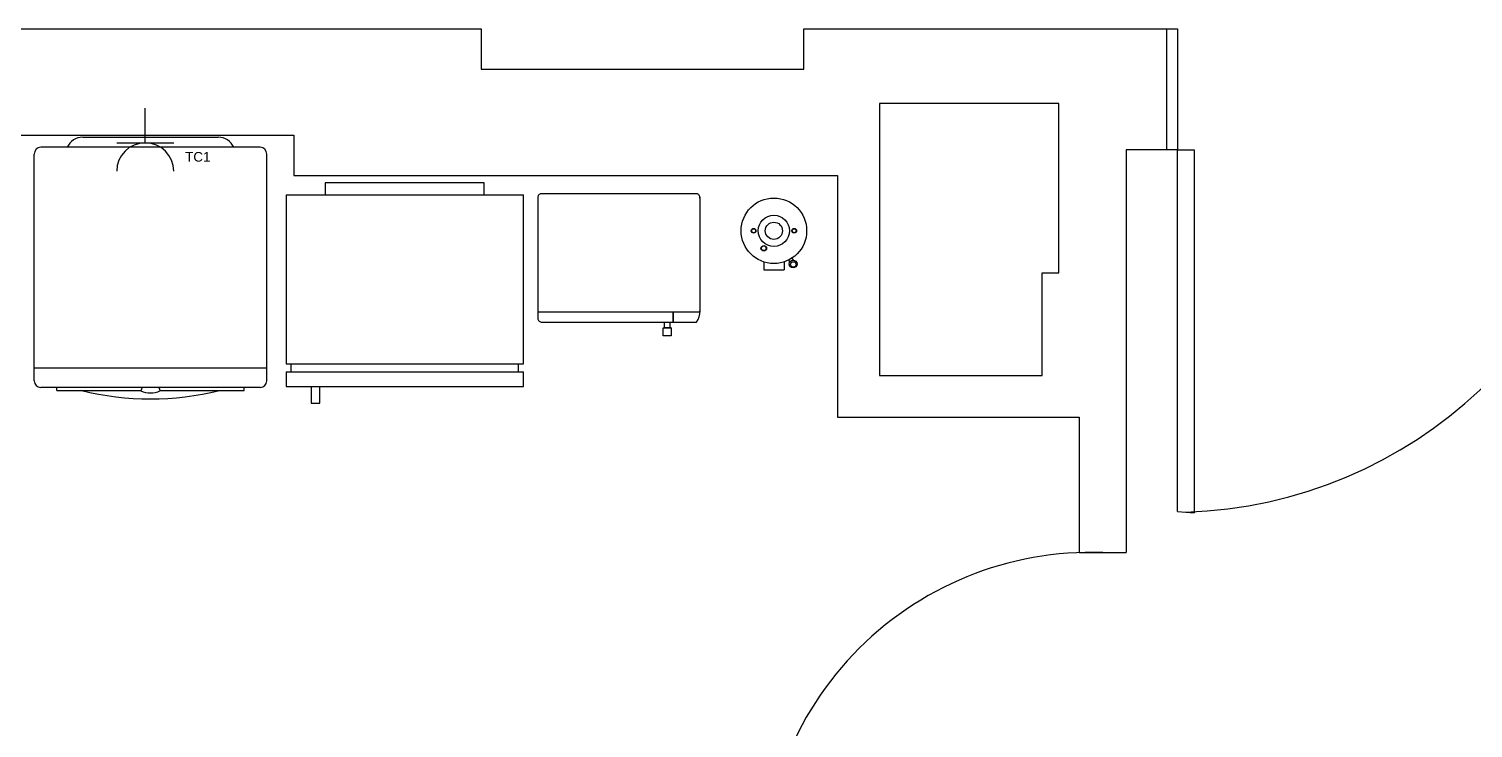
# Model space of a CAD drawing. Header units: millimetres. Extents: x 2377 to 4712, y -254 to 3188.
# Drawn here: x 3447.1 to 3526.5, y 1486.6 to 1525.1 of the extents above; entities that cross this region are included whole.
import ezdxf

# ---------------------------------------------------------------- set-up
doc = ezdxf.new("R2010")
doc.units = ezdxf.units.MM
for name, color, linetype in [('Enchufes', 30, 'Continuous'), ('Mobiliario', 254, 'Continuous'), ('www.dwgautocad.com', 7, 'Continuous')]:
    doc.layers.add(name, color=color, linetype=linetype)
doc.styles.get("Standard").update_dxf_attribs({"font": 'arial.ttf'})

# ---------------------------------------------------------------- blocks, each defined once
blk = doc.blocks.new('cl03b-planta')
for p, q in [((1.0626, 3.5681), (0.4116, 3.5681)), ((0.5358, 3.5982), (0.9385, 3.5982)), ((0.3916, 2.8744), (0.3916, 3.5481)), ((1.0826, 2.8744), (1.0826, 3.5481)), ((1.0826, 2.9115), (0.3916, 2.9115)), ((1.0626, 2.8544), (0.4116, 2.8544)), ((0.4586, 2.8457), (0.4586, 2.8544)), ((0.4586, 2.8457), (0.7093, 2.8457)), ((0.7649, 2.8457), (1.0157, 2.8457)), ((1.0157, 2.8457), (1.0157, 2.8544))]:
    blk.add_line(p, q)
for points in [[(0.7122, 2.8544), (0.7089, 2.8443)], [(0.7621, 2.8544), (0.7654, 2.8443)]]:
    blk.add_lwpolyline(points)
for centre, radius, start, end in [((0.4116, 3.5481), 0.02, 90, 180), ((0.5358, 3.5482), 0.05, 90, 156.5268), ((0.9385, 3.5482), 0.05, 23.4732, 90), ((1.0626, 3.5481), 0.02, 0, 90), ((0.4116, 2.8744), 0.02, 180, 270), ((1.0626, 2.8744), 0.02, 270, 0), ((0.7371, 3.6638), 0.8434, 255.9297, 284.0703), ((0.7371, 2.9068), 0.0686, 245.6647, 294.3353)]:
    blk.add_arc(centre, radius, start, end)
blk = doc.blocks.new('CL-27-PLANTA-www.dwgautocad.com')
at = {"layer": 'www.dwgautocad.com', "ltscale": 0.3}
for p, q in [((9.7236, 1.6297), (9.6886, 1.6297)), ((9.6886, 1.6297), (9.6886, 1.5597)), ((9.7236, 1.5597), (9.7236, 1.6297)), ((9.8282, 1.5597), (8.8426, 1.5597)), ((8.8426, 1.5597), (8.8426, 1.4989)), ((9.8282, 1.4989), (9.8282, 1.5597)), ((9.8282, 1.4989), (8.8426, 1.4989)), ((9.8282, 1.4655), (8.8426, 1.4655)), ((8.8426, 1.4655), (8.8426, 0.764)), ((8.8626, 1.4989), (8.8626, 1.4655)), ((9.8082, 1.4655), (9.8082, 1.4989)), ((9.8282, 0.764), (9.8282, 1.4655)), ((9.8282, 0.764), (8.8426, 0.764)), ((9.0054, 0.764), (9.0054, 0.714)), ((9.6654, 0.714), (9.6654, 0.764)), ((9.0054, 0.714), (9.6654, 0.714))]:
    blk.add_line(p, q, dxfattribs=at)
blk = doc.blocks.new('IN04-3')
at = {"color": 0}
for p, q in [((0.1156, -0.1753), (0.1231, -0.1883)), ((-0.065, -0.1997), (-0.065, -0.25)), ((-0.065, -0.25), (0.065, -0.25)), ((0.065, -0.1997), (0.065, -0.25)), ((0.094, -0.1878), (0.1015, -0.2008))]:
    blk.add_line(p, q, dxfattribs=at)
for centre, radius in [((0, 0), 0.21), ((0, 0), 0.1), ((-0.13, 0), 0.015), ((-0.13, 0), 0.0125), ((-0.13, 0), 0.0125), ((0, 0), 0.055), ((0.13, 0), 0.015), ((0.13, 0), 0.0125), ((0.13, 0), 0.0125), ((-0.065, -0.1126), 0.018), ((-0.065, -0.1126), 0.015), ((0.1231, -0.2133), 0.025), ((0.1247, -0.2159), 0.0175)]:
    blk.add_circle(centre, radius, dxfattribs=at)

msp = doc.modelspace()

# ---------------------------------------------------------------- linework, layer by layer
at = {"transparency": 33554687}
for p, q in [((3383.354, 1525.073), (3471.953, 1525.073)), ((3471.953, 1525.073), (3471.953, 1522.858)), ((3489.673, 1522.858), (3489.673, 1525.073)), ((3489.673, 1525.073), (3509.607, 1525.073)), ((3509.607, 1525.073), (3509.607, 1518.428)), ((3509.607, 1525.073), (3510.207, 1525.073)), ((3510.207, 1525.073), (3510.207, 1518.428)), ((3471.953, 1522.858), (3489.673, 1522.858)), ((3503.681, 1520.973), (3493.831, 1520.973)), ((3493.831, 1520.973), (3493.831, 1506.019)), ((3503.681, 1511.657), (3503.681, 1520.973)), ((3382.291, 1519.228), (3461.655, 1519.228)), ((3461.655, 1519.228), (3461.655, 1517.013)), ((3509.607, 1518.428), (3507.392, 1518.428)), ((3507.392, 1518.428), (3507.392, 1496.278)), ((3510.207, 1518.428), (3509.607, 1518.428)), ((3461.655, 1517.013), (3491.522, 1517.013)), ((3491.522, 1517.013), (3491.522, 1503.723)), ((3502.773, 1506.019), (3502.773, 1511.657)), ((3502.773, 1511.657), (3503.681, 1511.657)), ((3493.831, 1506.019), (3502.773, 1506.019)), ((3491.522, 1503.723), (3504.812, 1503.723)), ((3504.812, 1503.723), (3504.812, 1496.278)), ((3504.812, 1496.278), (3507.392, 1496.278))]:
    msp.add_line(p, q, dxfattribs=at)
for points in [[(3475.273, 1516.009, 0.414214), (3475.061, 1515.829), (3475.061, 1509.132)], [(3483.965, 1515.769, 0.414214), (3483.784, 1516.009), (3475.241, 1516.009)], [(3483.965, 1515.829), (3483.965, 1509.495), (3482.504, 1509.495), (3482.504, 1508.952), (3483.784, 1508.952, 0.161521), (3483.965, 1509.567)], [(3475.061, 1509.189, 0.414214), (3475.241, 1508.952), (3482.504, 1508.952), (3482.504, 1509.495), (3475.061, 1509.495)]]:
    msp.add_lwpolyline(points, format="xyb", dxfattribs=at)
msp.add_lwpolyline([(3482.012, 1508.952), (3482.32, 1508.952), (3482.32, 1508.632), (3482.386, 1508.632), (3482.012, 1508.632), (3482.386, 1508.632), (3482.386, 1508.192), (3481.946, 1508.192), (3481.946, 1508.632), (3482.012, 1508.632)], close=True, dxfattribs=at)
at = {"layer": 'Enchufes', "transparency": 33554687}
for p, q in [((3453.485, 1518.81), (3453.485, 1520.718)), ((3451.918, 1518.81), (3455.051, 1518.81))]:
    msp.add_line(p, q, dxfattribs=at)
msp.add_arc((3453.485, 1517.243), 1.567, 0, 180, dxfattribs=at)
at = {"layer": 'Mobiliario', "transparency": 33554687}
for p, q in [((3510.207, 1498.546), (3510.207, 1518.428)), ((3510.207, 1518.428), (3511.134, 1518.428)), ((3511.134, 1518.428), (3511.134, 1498.461)), ((3510.207, 1498.546), (3511.134, 1498.461))]:
    msp.add_line(p, q, dxfattribs=at)
for centre, radius, start, end in [((3509.891, 1523.159), 24.667, 271.81076, 354.84827), ((3505.457, 1478.258), 18.031, 87.94939, 184.99499)]:
    msp.add_arc(centre, radius, start, end, dxfattribs=at)

# ---------------------------------------------------------------- block references
at = {"transparency": 33554687, "xscale": 8.573273014732463, "yscale": 8.573273014732463, "zscale": 8.573273014732463}
msp.add_blockref('IN04-3', (3488.031, 1513.973), dxfattribs=at)
at = {"layer": 'Mobiliario', "transparency": 33554687, "xscale": 18.50218317918374, "yscale": 18.50218317918374, "zscale": 18.50218317918374}
msp.add_blockref('cl03b-planta', (3440.134, 1452.543), dxfattribs=at)
at = {"layer": 'Mobiliario', "color": 251, "true_color": 0x636466, "transparency": 33554684, "xscale": 13.23693577306488, "yscale": 13.23693577306488, "zscale": 13.23693577306488, "rotation": 180}
msp.add_blockref('CL-27-PLANTA-www.dwgautocad.com', (3591.318, 1526.061), dxfattribs=at)

# ---------------------------------------------------------------- texts
at = {"layer": 'Enchufes', "transparency": 33554687, "insert": (3455.676, 1518.304), "char_height": 0.5289, "attachment_point": 1}
msp.add_mtext_dynamic_manual_height_columns('TC1', width=1.876, gutter_width=2.644, heights=[0], dxfattribs=at)

doc.saveas('drawing.dxf')
